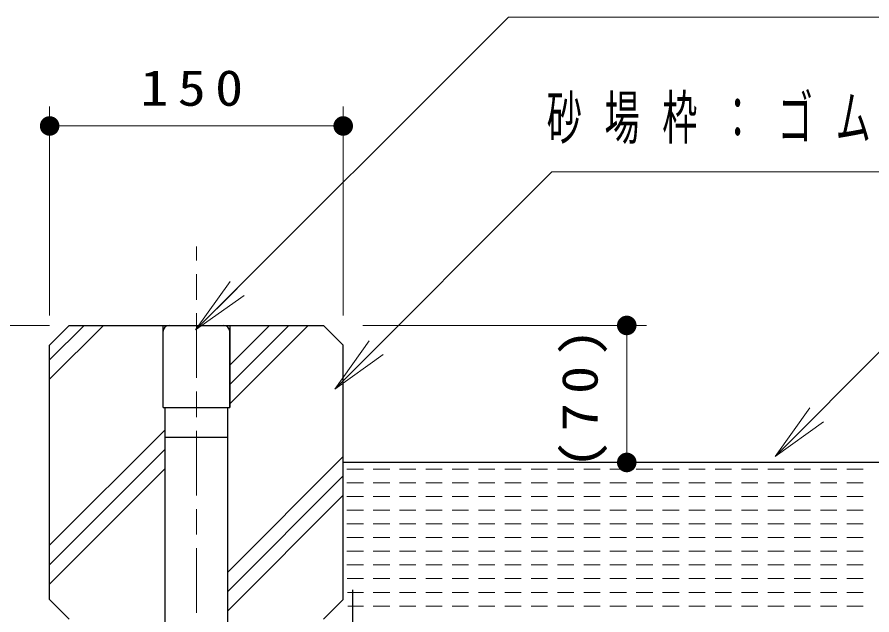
# Model space of a CAD drawing. Units: millimetres on the paper, with parts at other scales. Extents: x -385 to 0, y -12 to 267.
# Drawn here: x -111.77 to -68.1, y 118.55 to 149.09 of the extents above; entities that cross this region are included whole.
import ezdxf

# ---------------------------------------------------------------- set-up
doc = ezdxf.new("R2010")
doc.units = ezdxf.units.MM
doc.linetypes.add('USER1', pattern=[4.5, 2.5, -2])
doc.linetypes.add('USER2', pattern=[6, 3, -1, 1, -1])
doc.layers.add('1_10', color=7, linetype='Continuous', lineweight=13)
doc.styles.add('ＭＳ ゴシック', font='')
doc.styles.get('ＭＳ ゴシック').set_extended_font_data('MS Gothic')

# ---------------------------------------------------------------- blocks, each defined once
blk = doc.blocks.new('filled_dot')
at = {"color": 0, "linetype": 'Continuous', "lineweight": -2, "const_width": 1.25}
blk.add_lwpolyline([(-0.625, 0, 1), (0.625, 0, 1)], format="xyb", close=True, dxfattribs=at)

msp = doc.modelspace()

# ---------------------------------------------------------------- linework, layer by layer
at = {"layer": '1_10'}
for p, q in [((-110.111, 133.836), (-110.111, 144.527)), ((-95.111, 133.836), (-95.111, 144.527)), ((-110.111, 143.527), (-95.111, 143.527)), ((-102.654, 133.104), (-100.886, 135.579)), ((-102.654, 133.104), (-100.533, 135.226)), ((-100.179, 134.872), (-102.654, 133.104)), ((-110.111, 133.336), (-153.611, 133.336)), ((-110.111, 131.578), (-108.353, 133.336)), ((-110.111, 130.588), (-107.363, 133.336)), ((-100.911, 131.303), (-98.877, 133.336)), ((-100.911, 130.313), (-97.888, 133.336)), ((-100.911, 129.323), (-96.898, 133.336)), ((-94.111, 133.336), (-79.622, 133.336)), ((-80.622, 133.336), (-80.622, 126.336)), ((-95.545, 130.077), (-93.777, 132.552)), ((-95.545, 130.077), (-93.424, 132.199)), ((-93.07, 131.845), (-95.545, 130.077)), ((-73.039, 126.643), (-71.271, 129.118)), ((-73.039, 126.643), (-70.918, 128.764)), ((-110.111, 122.103), (-104.211, 128.003)), ((-70.564, 128.411), (-73.039, 126.643)), ((-110.111, 121.113), (-104.211, 127.013)), ((-101.011, 120.738), (-95.111, 126.638)), ((-110.111, 120.123), (-104.211, 126.023)), ((-94.08, 126), (-94.92, 126)), ((-92.736, 126), (-93.576, 126)), ((-91.392, 126), (-92.232, 126)), ((-90.048, 126), (-90.888, 126)), ((-88.704, 126), (-89.544, 126)), ((-87.36, 126), (-88.2, 126)), ((-86.016, 126), (-86.856, 126)), ((-84.672, 126), (-85.512, 126)), ((-83.328, 126), (-84.168, 126)), ((-81.984, 126), (-82.824, 126)), ((-80.64, 126), (-81.48, 126)), ((-79.296, 126), (-80.136, 126)), ((-77.952, 126), (-78.792, 126)), ((-76.608, 126), (-77.448, 126)), ((-75.264, 126), (-76.104, 126)), ((-73.92, 126), (-74.76, 126)), ((-72.576, 126), (-73.416, 126)), ((-71.232, 126), (-72.072, 126)), ((-69.888, 126), (-70.728, 126)), ((-68.544, 126), (-69.384, 126)), ((-101.011, 119.748), (-95.111, 125.648)), ((-94.08, 125.3), (-94.92, 125.3)), ((-92.736, 125.3), (-93.576, 125.3)), ((-91.392, 125.3), (-92.232, 125.3)), ((-90.048, 125.3), (-90.888, 125.3)), ((-88.704, 125.3), (-89.544, 125.3)), ((-87.36, 125.3), (-88.2, 125.3)), ((-86.016, 125.3), (-86.856, 125.3)), ((-84.672, 125.3), (-85.512, 125.3)), ((-83.328, 125.3), (-84.168, 125.3)), ((-81.984, 125.3), (-82.824, 125.3)), ((-80.64, 125.3), (-81.48, 125.3)), ((-79.296, 125.3), (-80.136, 125.3)), ((-77.952, 125.3), (-78.792, 125.3)), ((-76.608, 125.3), (-77.448, 125.3)), ((-75.264, 125.3), (-76.104, 125.3)), ((-73.92, 125.3), (-74.76, 125.3)), ((-72.576, 125.3), (-73.416, 125.3)), ((-71.232, 125.3), (-72.072, 125.3)), ((-69.888, 125.3), (-70.728, 125.3)), ((-68.544, 125.3), (-69.384, 125.3)), ((-101.011, 118.758), (-95.111, 124.658)), ((-94.08, 124.6), (-94.92, 124.6)), ((-92.736, 124.6), (-93.576, 124.6)), ((-91.392, 124.6), (-92.232, 124.6)), ((-90.048, 124.6), (-90.888, 124.6)), ((-88.704, 124.6), (-89.544, 124.6)), ((-87.36, 124.6), (-88.2, 124.6)), ((-86.016, 124.6), (-86.856, 124.6)), ((-84.672, 124.6), (-85.512, 124.6)), ((-83.328, 124.6), (-84.168, 124.6)), ((-81.984, 124.6), (-82.824, 124.6)), ((-80.64, 124.6), (-81.48, 124.6)), ((-79.296, 124.6), (-80.136, 124.6)), ((-77.952, 124.6), (-78.792, 124.6)), ((-76.608, 124.6), (-77.448, 124.6)), ((-75.264, 124.6), (-76.104, 124.6)), ((-73.92, 124.6), (-74.76, 124.6)), ((-72.576, 124.6), (-73.416, 124.6)), ((-71.232, 124.6), (-72.072, 124.6)), ((-69.888, 124.6), (-70.728, 124.6)), ((-68.544, 124.6), (-69.384, 124.6)), ((-94.08, 123.9), (-94.92, 123.9)), ((-92.736, 123.9), (-93.576, 123.9)), ((-91.392, 123.9), (-92.232, 123.9)), ((-90.048, 123.9), (-90.888, 123.9)), ((-88.704, 123.9), (-89.544, 123.9)), ((-87.36, 123.9), (-88.2, 123.9)), ((-86.016, 123.9), (-86.856, 123.9)), ((-84.672, 123.9), (-85.512, 123.9)), ((-83.328, 123.9), (-84.168, 123.9)), ((-81.984, 123.9), (-82.824, 123.9)), ((-80.64, 123.9), (-81.48, 123.9)), ((-79.296, 123.9), (-80.136, 123.9)), ((-77.952, 123.9), (-78.792, 123.9)), ((-76.608, 123.9), (-77.448, 123.9)), ((-75.264, 123.9), (-76.104, 123.9)), ((-73.92, 123.9), (-74.76, 123.9)), ((-72.576, 123.9), (-73.416, 123.9)), ((-71.232, 123.9), (-72.072, 123.9)), ((-69.888, 123.9), (-70.728, 123.9)), ((-68.544, 123.9), (-69.384, 123.9)), ((-94.08, 123.2), (-94.92, 123.2)), ((-92.736, 123.2), (-93.576, 123.2)), ((-91.392, 123.2), (-92.232, 123.2)), ((-90.048, 123.2), (-90.888, 123.2)), ((-88.704, 123.2), (-89.544, 123.2)), ((-87.36, 123.2), (-88.2, 123.2)), ((-86.016, 123.2), (-86.856, 123.2)), ((-84.672, 123.2), (-85.512, 123.2)), ((-83.328, 123.2), (-84.168, 123.2)), ((-81.984, 123.2), (-82.824, 123.2)), ((-80.64, 123.2), (-81.48, 123.2)), ((-79.296, 123.2), (-80.136, 123.2)), ((-77.952, 123.2), (-78.792, 123.2)), ((-76.608, 123.2), (-77.448, 123.2)), ((-75.264, 123.2), (-76.104, 123.2)), ((-73.92, 123.2), (-74.76, 123.2)), ((-72.576, 123.2), (-73.416, 123.2)), ((-71.232, 123.2), (-72.072, 123.2)), ((-69.888, 123.2), (-70.728, 123.2)), ((-68.544, 123.2), (-69.384, 123.2)), ((-94.08, 122.5), (-94.92, 122.5)), ((-92.736, 122.5), (-93.576, 122.5)), ((-91.392, 122.5), (-92.232, 122.5)), ((-90.048, 122.5), (-90.888, 122.5)), ((-88.704, 122.5), (-89.544, 122.5)), ((-87.36, 122.5), (-88.2, 122.5)), ((-86.016, 122.5), (-86.856, 122.5)), ((-84.672, 122.5), (-85.512, 122.5)), ((-83.328, 122.5), (-84.168, 122.5)), ((-81.984, 122.5), (-82.824, 122.5)), ((-80.64, 122.5), (-81.48, 122.5)), ((-79.296, 122.5), (-80.136, 122.5)), ((-77.952, 122.5), (-78.792, 122.5)), ((-76.608, 122.5), (-77.448, 122.5)), ((-75.264, 122.5), (-76.104, 122.5)), ((-73.92, 122.5), (-74.76, 122.5)), ((-72.576, 122.5), (-73.416, 122.5)), ((-71.232, 122.5), (-72.072, 122.5)), ((-69.888, 122.5), (-70.728, 122.5)), ((-68.544, 122.5), (-69.384, 122.5)), ((-94.08, 121.8), (-94.92, 121.8)), ((-92.736, 121.8), (-93.576, 121.8)), ((-91.392, 121.8), (-92.232, 121.8)), ((-90.048, 121.8), (-90.888, 121.8)), ((-88.704, 121.8), (-89.544, 121.8)), ((-87.36, 121.8), (-88.2, 121.8)), ((-86.016, 121.8), (-86.856, 121.8)), ((-84.672, 121.8), (-85.512, 121.8)), ((-83.328, 121.8), (-84.168, 121.8)), ((-81.984, 121.8), (-82.824, 121.8)), ((-80.64, 121.8), (-81.48, 121.8)), ((-79.296, 121.8), (-80.136, 121.8)), ((-77.952, 121.8), (-78.792, 121.8)), ((-76.608, 121.8), (-77.448, 121.8)), ((-75.264, 121.8), (-76.104, 121.8)), ((-73.92, 121.8), (-74.76, 121.8)), ((-72.576, 121.8), (-73.416, 121.8)), ((-71.232, 121.8), (-72.072, 121.8)), ((-69.888, 121.8), (-70.728, 121.8)), ((-68.544, 121.8), (-69.384, 121.8)), ((-94.08, 121.1), (-94.92, 121.1)), ((-92.736, 121.1), (-93.576, 121.1)), ((-91.392, 121.1), (-92.232, 121.1)), ((-90.048, 121.1), (-90.888, 121.1)), ((-88.704, 121.1), (-89.544, 121.1)), ((-87.36, 121.1), (-88.2, 121.1)), ((-86.016, 121.1), (-86.856, 121.1)), ((-84.672, 121.1), (-85.512, 121.1)), ((-83.328, 121.1), (-84.168, 121.1)), ((-81.984, 121.1), (-82.824, 121.1)), ((-80.64, 121.1), (-81.48, 121.1)), ((-79.296, 121.1), (-80.136, 121.1)), ((-77.952, 121.1), (-78.792, 121.1)), ((-76.608, 121.1), (-77.448, 121.1)), ((-75.264, 121.1), (-76.104, 121.1)), ((-73.92, 121.1), (-74.76, 121.1)), ((-72.576, 121.1), (-73.416, 121.1)), ((-71.232, 121.1), (-72.072, 121.1)), ((-69.888, 121.1), (-70.728, 121.1)), ((-68.544, 121.1), (-69.384, 121.1)), ((-94.08, 120.4), (-94.917, 120.4)), ((-92.736, 120.4), (-93.576, 120.4)), ((-91.392, 120.4), (-92.232, 120.4)), ((-90.048, 120.4), (-90.888, 120.4)), ((-88.704, 120.4), (-89.544, 120.4)), ((-87.36, 120.4), (-88.2, 120.4)), ((-86.016, 120.4), (-86.856, 120.4)), ((-84.672, 120.4), (-85.512, 120.4)), ((-83.328, 120.4), (-84.168, 120.4)), ((-81.984, 120.4), (-82.824, 120.4)), ((-80.64, 120.4), (-81.48, 120.4)), ((-79.296, 120.4), (-80.136, 120.4)), ((-77.952, 120.4), (-78.792, 120.4)), ((-76.608, 120.4), (-77.448, 120.4)), ((-75.264, 120.4), (-76.104, 120.4)), ((-73.92, 120.4), (-74.76, 120.4)), ((-72.576, 120.4), (-73.416, 120.4)), ((-71.232, 120.4), (-72.072, 120.4)), ((-69.888, 120.4), (-70.728, 120.4)), ((-68.544, 120.4), (-69.384, 120.4)), ((-94.08, 119.7), (-94.894, 119.7)), ((-92.736, 119.7), (-93.576, 119.7)), ((-91.392, 119.7), (-92.232, 119.7)), ((-90.048, 119.7), (-90.888, 119.7)), ((-88.704, 119.7), (-89.544, 119.7)), ((-87.36, 119.7), (-88.2, 119.7)), ((-86.016, 119.7), (-86.856, 119.7)), ((-84.672, 119.7), (-85.512, 119.7)), ((-83.328, 119.7), (-84.168, 119.7)), ((-81.984, 119.7), (-82.824, 119.7)), ((-80.64, 119.7), (-81.48, 119.7)), ((-79.296, 119.7), (-80.136, 119.7)), ((-77.952, 119.7), (-78.792, 119.7)), ((-76.608, 119.7), (-77.448, 119.7)), ((-75.264, 119.7), (-76.104, 119.7)), ((-73.92, 119.7), (-74.76, 119.7)), ((-72.576, 119.7), (-73.416, 119.7)), ((-71.232, 119.7), (-72.072, 119.7)), ((-69.888, 119.7), (-70.728, 119.7)), ((-68.544, 119.7), (-69.384, 119.7)), ((-94.08, 119), (-94.871, 119)), ((-92.736, 119), (-93.576, 119)), ((-91.392, 119), (-92.232, 119)), ((-90.048, 119), (-90.888, 119)), ((-88.704, 119), (-89.544, 119)), ((-87.36, 119), (-88.2, 119)), ((-86.016, 119), (-86.856, 119)), ((-84.672, 119), (-85.512, 119)), ((-83.328, 119), (-84.168, 119)), ((-81.984, 119), (-82.824, 119)), ((-80.64, 119), (-81.48, 119)), ((-79.296, 119), (-80.136, 119)), ((-77.952, 119), (-78.792, 119)), ((-76.608, 119), (-77.448, 119)), ((-75.264, 119), (-76.104, 119)), ((-73.92, 119), (-74.76, 119)), ((-72.576, 119), (-73.416, 119)), ((-71.232, 119), (-72.072, 119)), ((-69.888, 119), (-70.728, 119)), ((-68.544, 119), (-69.384, 119))]:
    msp.add_line(p, q, dxfattribs=at)
at = {"layer": '1_10', "linetype": 'USER2'}
for p in [(-102.611, 100.651), (-102.611, 76.956)]:
    msp.add_line(p, (-102.611, 137.369), dxfattribs=at)
at = {"layer": '1_10', "lineweight": 25}
for p, q in [((-110.111, 132.336), (-109.111, 133.336)), ((-109.111, 133.336), (-96.111, 133.336)), ((-104.311, 129.136), (-104.311, 133.336)), ((-100.911, 133.336), (-100.911, 129.136)), ((-96.111, 133.336), (-95.111, 132.336)), ((-110.111, 119.336), (-110.111, 132.336)), ((-95.111, 119.336), (-95.111, 132.336)), ((-104.211, 103.336), (-104.211, 129.136)), ((-101.011, 103.336), (-101.011, 129.136)), ((-104.211, 127.636), (-101.011, 127.636)), ((-62.778, 126.336), (-95.111, 126.336)), ((-110.111, 119.336), (-109.111, 118.336)), ((-96.111, 118.336), (-95.111, 119.336))]:
    msp.add_line(p, q, dxfattribs=at)
at = {"layer": '1_10', "color": 2, "lineweight": 25}
for p, q in [((-104.011, 133.336), (-101.211, 133.336)), ((-104.311, 129.136), (-104.311, 133.036)), ((-100.911, 129.136), (-100.911, 133.036)), ((-104.311, 129.136), (-100.911, 129.136))]:
    msp.add_line(p, q, dxfattribs=at)
at = {"layer": '1_10', "color": 4, "linetype": 'USER1', "lineweight": 25}
msp.add_line((-94.611, 103.836), (-94.611, 120.601), dxfattribs=at)
at = {"layer": '1_10'}
for points in [[(-102.654, 133.104), (-86.67, 149.089), (-65.67, 149.089)], [(-95.545, 130.077), (-84.447, 141.176), (-51.296, 141.176)], [(-73.039, 126.643), (-67.447, 132.235), (-58.058, 132.235)]]:
    msp.add_lwpolyline(points, dxfattribs=at)
at = {"layer": '1_10', "color": 2, "lineweight": 25}
for centre, start, end in [((-104.011, 133.036), 90, 180), ((-101.211, 133.036), 0, 90)]:
    msp.add_arc(centre, 0.3, start, end, dxfattribs=at)

# ---------------------------------------------------------------- block references
at = {"layer": '1_10', "xscale": 0.4, "yscale": 0.4}
msp.add_blockref('filled_dot', (-110.111, 143.527), dxfattribs=at)
for p, rotation in [((-95.111, 143.527), 180), ((-80.622, 133.336), 270), ((-80.622, 126.336), 90)]:
    msp.add_blockref('filled_dot', p, dxfattribs=dict(at, rotation=rotation))

# ---------------------------------------------------------------- texts
at = {"layer": '1_10', "style": 'ＭＳ ゴシック'}
for s, insert, char_height, attachment_point in [('\\T1.33;\\W1.15;150', (-102.611, 144.527), 1.833, 8), ('\\T1.64;\\W0.6;砂場枠：ゴムチップ成型', (-84.712, 143.826), 2.199, 4)]:
    msp.add_mtext(s, dxfattribs=dict(at, insert=insert, char_height=char_height, attachment_point=attachment_point))
at = {"layer": '1_10', "insert": (-81.622, 129.836), "char_height": 1.833, "attachment_point": 8, "rotation": 90, "style": 'ＭＳ ゴシック'}
msp.add_mtext('\\T1.33;\\W1.15;(70)', dxfattribs=at)

doc.saveas('drawing.dxf')
